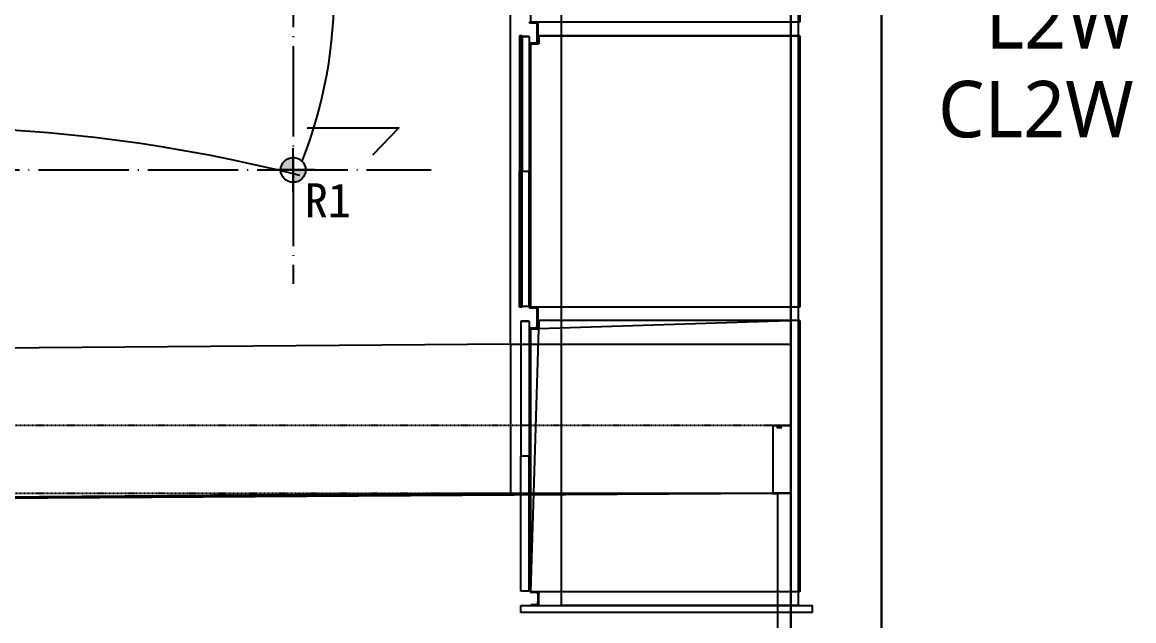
# Model space of a CAD drawing. Extents: x 11992 to 29481, y -6727 to 6811.
# Drawn here: x 20600 to 23058, y -3531 to -2207 of the extents above; entities that cross this region are included whole.
import ezdxf

# ---------------------------------------------------------------- set-up
doc = ezdxf.new("R2010")
doc.units = 0
doc.header["$MEASUREMENT"] = 0
doc.linetypes.add('DASHED', pattern=[19.05, 12.7, -6.35])
doc.linetypes.add('DOTE', pattern=[2.42, 2, -0.2, 0.02, -0.2])
doc.layers.get('0').update_dxf_attribs({"color": 8, "linetype": 'CONTINUOUS'})
for name, color, linetype in [('DQ-BEAM-DASH', 8, 'DASHED'), ('FF-FINISH【完成面】', 8, 'CONTINUOUS'), ('WALL', 8, 'CONTINUOUS'), ('zoylight 2射灯', 1, 'CONTINUOUS'), ('zoylight 3编号', 7, 'CONTINUOUS'), ('zoylight 4标注', 9, 'CONTINUOUS'), ('zoylight 5回路', 4, 'CONTINUOUS')]:
    doc.layers.add(name, color=color, linetype=linetype)
doc.styles.get("Standard").update_dxf_attribs({"font": 'arial.ttf'})
doc.styles.add('TFB MS 3mm at 1 to 25', font='arial.ttf', dxfattribs={"height": 75})

# ---------------------------------------------------------------- blocks, each defined once
blk = doc.blocks.new('MB-B')
at = {"layer": 'DQ-BEAM-DASH', "ltscale": 0.01}
for p, q in [((-7800, 1270), (-11000, 1270)), ((-7800, 1120), (-11000, 1120)), ((-7800, 900), (-7800, -400)), ((-7600, 900), (-7600, -400))]:
    blk.add_line(p, q, dxfattribs=at)
blk = doc.blocks.new('嵌入式射灯55')
at = {"layer": 'zoylight 2射灯'}
h = blk.add_hatch(color=256, dxfattribs=at)
h.dxf.hatch_style = 1
h.paths.add_polyline_path([(0, 0), (0, 27.5, 0.41421356), (-27.5, 0)])
h.paths.add_polyline_path([(0, -27.5, 0.41421356), (27.5, 0), (0, 0)])
for p, q in [((0, -48.125), (0, 48.125)), ((48.125, 0), (-48.125, 0))]:
    blk.add_line(p, q, dxfattribs=at)
blk.add_circle((0, 0), 27.5, dxfattribs=at)

msp = doc.modelspace()

# ---------------------------------------------------------------- linework, layer by layer
for p, q in [((22299.6, -689.4, 559.6), (22299.6, -3099.4, 559.6)), ((22299.6, -689.4, 329.6), (22299.6, -3099.4, 329.6)), ((22299.6, -3099.4, -2440.4), (22299.6, -689.4, -2440.4)), ((22299.6, -3099.4, -2640.4), (22299.6, -689.4, -2640.4)), ((21679.6, -2919.4, -40.4), (21679.6, -969.4, -40.4)), ((21679.6, -2919.4, 329.6), (21679.6, -969.4, 329.6)), ((21791.6, -965.4, -2445.4), (21791.6, -3497.4, -2445.4)), ((21791.6, -965.4, -2385.4), (21791.6, -3497.4, -2385.4)), ((22299.6, -2919.4, -40.4), (22299.6, -969.4, -40.4)), ((22299.6, -4769.4, -2440.4), (22299.6, -969.4, -2440.4)), ((22299.6, -969.4, 559.6), (22299.6, -3099.4, 559.6)), ((22299.6, -3099.4, -2440.4), (22299.6, -969.4, -2440.4)), ((22315.6, -965.4, -2385.4), (22315.6, -3497.4, -2385.4)), ((22315.6, -965.4, -2445.4), (22315.6, -3497.4, -2445.4)), ((22499.6, -5569.4, 559.6), (22499.6, -1169.4, 559.6)), ((22499.6, -1169.4, -2440.4), (22499.6, -5569.4, -2440.4)), ((22499.6, -1169.4, -2440.4), (22499.6, -5569.4, -2440.4)), ((22499.6, -1169.4, -2640.4), (22499.6, -5569.4, -2640.4)), ((22319, -1607.4, -40.5), (22319, -2207.4, -40.5)), ((22319, -1607.4, -2385.4), (22319, -2207.4, -2385.4)), ((21724, -2207.4, -40.5), (21724, -1625.4, -40.5)), ((21724, -2207.4, -2385.4), (21724, -1625.4, -2385.4)), ((21739.6, -2207.4, -40.5), (21721.6, -2207.4, -1462.9)), ((21739.6, -2207.4, -40.5), (21721.6, -2207.4, -40.5)), ((21721.6, -2207.4, -40.5), (21721.6, -2207.4, -1462.9)), ((21739.6, -2207.4, -2385.4), (21721.6, -2207.4, -2385.4)), ((21721.6, -2207.4, -2385.4), (21721.9, -2208.6, -2385.4)), ((21721.6, -2207.4, -1462.9), (21739.6, -2207.4, -2385.4)), ((21721.6, -2207.4, -1462.9), (21721.6, -2207.4, -2385.4)), ((21721.6, -2207.4, -40.5), (21721.6, -2207.9, -40.5)), ((21721.6, -2207.4, -1462.9), (21721.6, -2207.9, -1462.9)), ((21721.6, -2207.9, -2385.4), (21721.6, -2207.4, -2385.4)), ((21721.6, -2207.4, -40.5), (21722.6, -2208.9, -40.5)), ((21721.6, -2207.4, -40.5), (21721.9, -2208.6, -40.5)), ((21721.6, -2207.4, -40.5), (21722.2, -2208.8, -40.5)), ((21722.6, -2208.9, -2385.4), (21721.6, -2207.4, -2385.4)), ((21722.2, -2208.8, -2385.4), (21721.6, -2207.4, -2385.4)), ((21721.6, -2207.9, -2385.4), (21721.6, -2207.9, -1462.9)), ((21721.6, -2207.9, -40.5), (21721.7, -2208.3, -40.5)), ((21721.6, -2207.9, -1462.9), (21721.6, -2207.9, -40.5)), ((21721.6, -2207.9, -1462.9), (21721.7, -2208.3, -40.5)), ((21721.6, -2207.9, -2385.4), (21721.7, -2208.3, -2385.4)), ((21721.6, -2207.9, -1462.9), (21721.7, -2208.3, -2385.4)), ((21721.9, -2208.6, -40.5), (21721.6, -2207.9, -40.5)), ((21721.6, -2207.9, -2385.4), (21721.9, -2208.6, -2385.4)), ((21721.7, -2208.3, -2385.4), (21721.9, -2208.6, -2385.4)), ((21721.7, -2208.3, -40.5), (21721.7, -2208.3, -2385.4)), ((21721.9, -2208.6, -40.5), (21721.7, -2208.3, -40.5)), ((21721.9, -2208.6, -40.5), (21722.2, -2208.8, -40.5)), ((21721.9, -2208.6, -40.5), (21721.9, -2208.6, -2385.4)), ((21722.2, -2208.8, -2385.4), (21721.9, -2208.6, -2385.4)), ((21722.2, -2208.8, -40.5), (21722.6, -2208.9, -1462.9)), ((21722.2, -2208.8, -2385.4), (21722.6, -2208.9, -1462.9)), ((21722.2, -2208.8, -40.5), (21722.2, -2208.8, -2385.4)), ((21722.2, -2208.8, -40.5), (21722.6, -2208.9, -40.5)), ((21722.2, -2208.8, -2385.4), (21722.6, -2208.9, -2385.4)), ((21739.6, -2207.4, -40.5), (21722.6, -2208.9, -40.5)), ((21722.6, -2208.9, -2385.4), (21739.6, -2207.4, -2385.4)), ((21734.6, -2208.9, -40.5), (21722.6, -2208.9, -40.5)), ((21722.6, -2208.9, -1462.9), (21722.6, -2208.9, -40.5)), ((21722.6, -2208.9, -1462.9), (21722.6, -2208.9, -2385.4)), ((21722.6, -2208.9, -1462.9), (21734.6, -2208.9, -1462.9)), ((21734.6, -2208.9, -2385.4), (21722.6, -2208.9, -2385.4)), ((22319, -2207.4, -40.5), (21724, -2207.4, -40.5)), ((21724, -2207.4, -2385.4), (21724, -2207.4, -40.5)), ((22319, -2207.4, -2385.4), (21724, -2207.4, -2385.4)), ((21739.6, -2207.4, -40.5), (21734.6, -2208.9, -40.5)), ((21734.6, -2208.9, -2385.4), (21739.6, -2207.4, -2385.4)), ((21734.6, -2208.9, -2385.4), (21735.7, -2209.1, -2385.4)), ((21734.6, -2208.9, -40.5), (21735.7, -2209.1, -40.5)), ((21734.6, -2208.9, -1462.9), (21735.7, -2209.1, -40.5)), ((21734.6, -2208.9, -1462.9), (21734.6, -2208.9, -40.5)), ((21734.6, -2208.9, -2385.4), (21734.6, -2208.9, -1462.9)), ((21735.7, -2209.1, -2385.4), (21734.6, -2208.9, -1462.9)), ((21739.6, -2207.4, -40.5), (21735.7, -2209.1, -40.5)), ((21735.7, -2209.1, -2385.4), (21739.6, -2207.4, -2385.4)), ((21735.7, -2209.1, -2385.4), (21736.7, -2209.8, -2385.4)), ((21735.7, -2209.1, -40.5), (21736.7, -2209.8, -40.5)), ((21735.7, -2209.1, -2385.4), (21735.7, -2209.1, -40.5)), ((21739.6, -2207.4, -40.5), (21736.7, -2209.8, -40.5)), ((21736.7, -2209.8, -2385.4), (21739.6, -2207.4, -2385.4)), ((21736.7, -2209.8, -2385.4), (21736.7, -2209.8, -40.5)), ((21736.7, -2209.8, -2385.4), (21737.4, -2210.8, -2385.4)), ((21737.4, -2210.8, -40.5), (21736.7, -2209.8, -40.5)), ((21739.6, -2207.4, -2385.4), (21737.4, -2210.8, -2385.4)), ((21737.4, -2210.8, -40.5), (21739.6, -2207.4, -40.5)), ((21737.4, -2210.8, -2385.4), (21737.6, -2211.9, -2385.4)), ((21737.4, -2210.8, -40.5), (21737.4, -2210.8, -2385.4)), ((21737.4, -2210.8, -40.5), (21737.6, -2211.9, -40.5)), ((21739.6, -2207.4, -2385.4), (21737.6, -2211.9, -2385.4)), ((21739.6, -2207.4, -40.5), (21737.6, -2211.9, -40.5)), ((21737.6, -2211.9, -40.5), (21737.6, -2211.9, -2385.4)), ((21737.6, -2211.9, -40.5), (21737.6, -2250.9, -40.5)), ((21737.6, -2211.9, -2385.4), (21737.6, -2250.9, -2385.4)), ((21739.6, -2207.4, -40.5), (21739.6, -2255.4, -40.5)), ((21739.6, -2207.4, -40.5), (21739.6, -2207.4, -2385.4)), ((21739.6, -2255.4, -2385.4), (21739.6, -2207.4, -2385.4)), ((22319, -2207.4, -2385.4), (22319, -2207.4, -40.5)), ((21699.4, -2237.4, -987.4), (21699.4, -2237.4, -1284.9)), ((21699.4, -2237.4, -1582.4), (21699.4, -2237.4, -1284.9)), ((21699.4, -2237.4, -987.4), (21699.4, -2537.4, -987.4)), ((21699.4, -2237.4, -1582.4), (21699.4, -2537.4, -1582.4)), ((21705.1, -2237.4, -1582.4), (21699.4, -2237.4, -1582.4)), ((21699.4, -2237.4, -1284.9), (21705.1, -2237.4, -1284.9)), ((21699.4, -2237.4, -987.4), (21705.1, -2237.4, -987.4)), ((21702, -2238.9, -1588.4), (21702, -2238.9, -1986.9)), ((21702, -2238.9, -2385.4), (21702, -2238.9, -1986.9)), ((21702, -2238.9, -1588.4), (21702, -2537.4, -1588.4)), ((21702, -2238.9, -2385.4), (21702, -2537.4, -2385.4)), ((21721, -2238.9, -2385.4), (21702, -2238.9, -2385.4)), ((21702, -2238.9, -1986.9), (21721, -2238.9, -1986.9)), ((21702, -2238.9, -1588.4), (21721, -2238.9, -1588.4)), ((21702, -2238.9, -46.4), (21702, -2238.9, -625.4)), ((21702, -2238.9, -984.4), (21702, -2238.9, -625.4)), ((21702, -2238.9, -46.4), (21702, -2537.4, -46.4)), ((21702, -2238.9, -984.4), (21702, -2537.4, -984.4)), ((21721, -2238.9, -984.4), (21702, -2238.9, -984.4)), ((21702, -2238.9, -625.4), (21721, -2238.9, -625.4)), ((21702, -2238.9, -46.4), (21721, -2238.9, -46.4)), ((21705.1, -2237.4, -987.4), (21705.1, -2537.4, -987.4)), ((21705.1, -2237.4, -1582.4), (21705.1, -2237.4, -1284.9)), ((21705.1, -2237.4, -1582.4), (21705.1, -2537.4, -1582.4)), ((21705.1, -2237.4, -1284.9), (21705.1, -2237.4, -987.4)), ((21721, -2238.9, -1588.4), (21721, -2537.4, -1588.4)), ((21721, -2238.9, -2385.4), (21721, -2238.9, -1986.9)), ((21721, -2238.9, -2385.4), (21721, -2537.4, -2385.4)), ((21721, -2238.9, -1986.9), (21721, -2238.9, -1588.4)), ((21721, -2238.9, -46.4), (21721, -2537.4, -46.4)), ((21721, -2238.9, -984.4), (21721, -2238.9, -625.4)), ((21721, -2238.9, -984.4), (21721, -2537.4, -984.4)), ((21721, -2238.9, -625.4), (21721, -2238.9, -46.4)), ((21721.6, -2255.4, -40.5), (21722.6, -2253.9, -40.5)), ((21734.6, -2253.9, -40.5), (21721.6, -2255.4, -40.5)), ((21722.6, -2253.9, -2385.4), (21721.6, -2255.4, -2385.4)), ((21734.6, -2253.9, -2385.4), (21721.6, -2255.4, -2385.4)), ((21722.2, -2254, -40.5), (21721.6, -2255.4, -40.5)), ((21722.2, -2254, -2385.4), (21721.6, -2255.4, -2385.4)), ((21721.9, -2254.2, -40.5), (21721.6, -2254.9, -40.5)), ((21721.9, -2254.2, -40.5), (21721.6, -2255.4, -40.5)), ((21721.9, -2254.2, -2385.4), (21721.6, -2254.9, -2385.4)), ((21721.9, -2254.2, -2385.4), (21721.6, -2255.4, -2385.4)), ((21721.7, -2254.5, -2385.4), (21721.6, -2254.9, -2385.4)), ((21721.6, -2254.9, -1462.9), (21721.7, -2254.5, -40.5)), ((21721.6, -2254.9, -40.5), (21721.7, -2254.5, -40.5)), ((21721.7, -2254.5, -2385.4), (21721.6, -2254.9, -1462.9)), ((21721.6, -2254.9, -40.5), (21721.6, -2254.9, -1462.9)), ((21721.6, -2254.9, -40.5), (21721.6, -2255.4, -40.5)), ((21721.6, -2254.9, -2385.4), (21721.6, -2254.9, -1462.9)), ((21721.6, -2254.9, -1462.9), (21721.6, -2255.4, -1462.9)), ((21721.6, -2254.9, -2385.4), (21721.6, -2255.4, -2385.4)), ((21739.6, -2255.4, -2385.4), (21721.6, -2255.4, -1462.9)), ((21721.6, -2255.4, -40.5), (21721.6, -2255.4, -1462.9)), ((21721.6, -2255.4, -1462.9), (21721.6, -2255.4, -2385.4)), ((21721.6, -2255.4, -40.5), (21739.6, -2255.4, -40.5)), ((21721.6, -2255.4, -1462.9), (21739.6, -2255.4, -40.5)), ((21739.6, -2255.4, -2385.4), (21721.6, -2255.4, -2385.4)), ((21721.9, -2254.2, -2385.4), (21721.7, -2254.5, -2385.4)), ((21721.9, -2254.2, -40.5), (21721.7, -2254.5, -40.5)), ((21721.7, -2254.5, -2385.4), (21721.7, -2254.5, -40.5)), ((21722.2, -2254, -40.5), (21721.9, -2254.2, -40.5)), ((21722.2, -2254, -2385.4), (21721.9, -2254.2, -2385.4)), ((21721.9, -2254.2, -40.5), (21721.9, -2254.2, -2385.4)), ((21722.6, -2253.9, -1462.9), (21722.2, -2254, -40.5)), ((21722.2, -2254, -40.5), (21722.6, -2253.9, -40.5)), ((21722.6, -2253.9, -2385.4), (21722.2, -2254, -2385.4)), ((21722.6, -2253.9, -1462.9), (21722.2, -2254, -2385.4)), ((21722.2, -2254, -40.5), (21722.2, -2254, -2385.4)), ((21734.6, -2253.9, -1462.9), (21722.6, -2253.9, -1462.9)), ((21722.6, -2253.9, -2385.4), (21722.6, -2253.9, -1462.9)), ((21734.6, -2253.9, -40.5), (21722.6, -2253.9, -40.5)), ((21722.6, -2253.9, -1462.9), (21722.6, -2253.9, -40.5)), ((21734.6, -2253.9, -2385.4), (21722.6, -2253.9, -2385.4)), ((21724, -2255.4, -2385.4), (21724, -2255.4, -962.9)), ((21724, -2255.4, -962.9), (21724, -2255.4, -40.5)), ((21724, -2255.4, -2385.4), (21724, -2255.4, -40.5)), ((21742, -2255.4, -2385.4), (21724, -2255.4, -2385.4)), ((21724, -2837.4, -2385.4), (21724, -2255.4, -2385.4)), ((21724, -2837.4, -40.5), (21724, -2255.4, -40.5)), ((21742, -2255.4, -40.5), (21724, -2255.4, -40.5)), ((21742, -2255.4, -962.9), (21724, -2255.4, -962.9)), ((21735.7, -2253.7, -40.5), (21734.6, -2253.9, -40.5)), ((21735.7, -2253.7, -2385.4), (21734.6, -2253.9, -2385.4)), ((21735.7, -2253.7, -40.5), (21734.6, -2253.9, -1462.9)), ((21735.7, -2253.7, -2385.4), (21734.6, -2253.9, -1462.9)), ((21734.6, -2253.9, -40.5), (21734.6, -2253.9, -1462.9)), ((21734.6, -2253.9, -2385.4), (21734.6, -2253.9, -1462.9)), ((21734.6, -2253.9, -40.5), (21739.6, -2255.4, -40.5)), ((21734.6, -2253.9, -2385.4), (21739.6, -2255.4, -2385.4)), ((21736.7, -2253, -2385.4), (21735.7, -2253.7, -2385.4)), ((21735.7, -2253.7, -40.5), (21736.7, -2253, -40.5)), ((21735.7, -2253.7, -40.5), (21735.7, -2253.7, -2385.4)), ((21735.7, -2253.7, -40.5), (21739.6, -2255.4, -40.5)), ((21735.7, -2253.7, -2385.4), (21739.6, -2255.4, -2385.4)), ((21737.4, -2252, -2385.4), (21736.7, -2253, -2385.4)), ((21737.4, -2252, -40.5), (21736.7, -2253, -40.5)), ((21739.6, -2255.4, -40.5), (21736.7, -2253, -40.5)), ((21736.7, -2253, -2385.4), (21736.7, -2253, -40.5)), ((21736.7, -2253, -2385.4), (21739.6, -2255.4, -2385.4)), ((21737.6, -2250.9, -40.5), (21737.4, -2252, -40.5)), ((21737.4, -2252, -2385.4), (21737.6, -2250.9, -2385.4)), ((21739.6, -2255.4, -40.5), (21737.4, -2252, -40.5)), ((21737.4, -2252, -2385.4), (21737.4, -2252, -40.5)), ((21737.4, -2252, -2385.4), (21739.6, -2255.4, -2385.4)), ((21739.6, -2255.4, -40.5), (21737.6, -2250.9, -40.5)), ((21737.6, -2250.9, -40.5), (21737.6, -2250.9, -2385.4)), ((21739.6, -2255.4, -2385.4), (21737.6, -2250.9, -2385.4)), ((21739.6, -2255.4, -2385.4), (21739.6, -2255.4, -40.5)), ((21742, -2237.4, -962.9), (21742, -2255.4, -962.9)), ((21742, -2237.4, -962.9), (21742, -2237.4, -2385.4)), ((21742, -2237.4, -2385.4), (21742, -2255.4, -2385.4)), ((21742, -2237.4, -40.5), (21742, -2237.4, -2385.4)), ((22319, -2237.4, -2385.4), (21742, -2237.4, -2385.4)), ((21742, -2237.4, -40.5), (22319, -2237.4, -40.5)), ((21742, -2237.4, -40.5), (21742, -2255.4, -40.5)), ((21742, -2237.4, -40.5), (21742, -2237.4, -962.9)), ((21742, -2255.4, -2385.4), (21742, -2255.4, -962.9)), ((21742, -2255.4, -40.5), (21742, -2255.4, -962.9)), ((22319, -2237.4, -2385.4), (22319, -2237.4, -40.5)), ((22319, -2837.4, -40.5), (22319, -2237.4, -40.5)), ((22319, -2237.4, -2385.4), (22319, -2837.4, -2385.4)), ((21705.1, -2537.4, -1582.4), (21699.4, -2537.4, -1582.4)), ((21699.4, -2837.4, -1582.4), (21699.4, -2537.4, -1582.4)), ((21705.1, -2537.4, -987.4), (21699.4, -2537.4, -987.4)), ((21699.4, -2837.4, -987.4), (21699.4, -2537.4, -987.4)), ((21721, -2537.4, -2385.4), (21702, -2537.4, -2385.4)), ((21702, -2835.9, -2385.4), (21702, -2537.4, -2385.4)), ((21721, -2537.4, -1588.4), (21702, -2537.4, -1588.4)), ((21702, -2835.9, -1588.4), (21702, -2537.4, -1588.4)), ((21721, -2537.4, -984.4), (21702, -2537.4, -984.4)), ((21702, -2835.9, -984.4), (21702, -2537.4, -984.4)), ((21721, -2537.4, -46.4), (21702, -2537.4, -46.4)), ((21702, -2835.9, -46.4), (21702, -2537.4, -46.4)), ((21705.1, -2837.4, -987.4), (21705.1, -2537.4, -987.4)), ((21705.1, -2837.4, -1582.4), (21705.1, -2537.4, -1582.4)), ((21721, -2835.9, -1588.4), (21721, -2537.4, -1588.4)), ((21721, -2835.9, -2385.4), (21721, -2537.4, -2385.4)), ((21721, -2835.9, -46.4), (21721, -2537.4, -46.4)), ((21721, -2835.9, -984.4), (21721, -2537.4, -984.4)), ((21705.1, -2837.4, -1284.9), (21699.4, -2837.4, -1284.9)), ((21699.4, -2837.4, -987.4), (21699.4, -2837.4, -1284.9)), ((21705.1, -2837.4, -1582.4), (21699.4, -2837.4, -1582.4)), ((21699.4, -2837.4, -1284.9), (21699.4, -2837.4, -1582.4)), ((21705.1, -2837.4, -987.4), (21699.4, -2837.4, -987.4)), ((21721, -2835.9, -1986.9), (21702, -2835.9, -1986.9)), ((21702, -2835.9, -1588.4), (21702, -2835.9, -1986.9)), ((21721, -2835.9, -2385.4), (21702, -2835.9, -2385.4)), ((21702, -2835.9, -1986.9), (21702, -2835.9, -2385.4)), ((21721, -2835.9, -1588.4), (21702, -2835.9, -1588.4)), ((21721, -2835.9, -625.4), (21702, -2835.9, -625.4)), ((21702, -2835.9, -46.4), (21702, -2835.9, -625.4)), ((21721, -2835.9, -984.4), (21702, -2835.9, -984.4)), ((21702, -2835.9, -625.4), (21702, -2835.9, -984.4)), ((21721, -2835.9, -46.4), (21702, -2835.9, -46.4)), ((21705.1, -2837.4, -1582.4), (21705.1, -2837.4, -1284.9)), ((21705.1, -2837.4, -987.4), (21705.1, -2837.4, -1284.9)), ((21721, -2835.9, -2385.4), (21721, -2835.9, -1986.9)), ((21721, -2835.9, -1588.4), (21721, -2835.9, -1986.9)), ((21721, -2835.9, -984.4), (21721, -2835.9, -625.4)), ((21721, -2835.9, -46.4), (21721, -2835.9, -625.4)), ((21739.6, -2837.4, -40.5), (21721.6, -2837.4, -1462.9)), ((21739.6, -2837.4, -40.5), (21721.6, -2837.4, -40.5)), ((21721.6, -2837.4, -40.5), (21721.6, -2837.4, -1462.9)), ((21739.6, -2837.4, -2385.4), (21721.6, -2837.4, -2385.4)), ((21721.6, -2837.4, -2385.4), (21721.9, -2838.6, -2385.4)), ((21721.6, -2837.4, -1462.9), (21739.6, -2837.4, -2385.4)), ((21721.6, -2837.4, -1462.9), (21721.6, -2837.4, -2385.4)), ((21721.6, -2837.4, -40.5), (21721.6, -2837.9, -40.5)), ((21721.6, -2837.4, -1462.9), (21721.6, -2837.9, -1462.9)), ((21721.6, -2837.9, -2385.4), (21721.6, -2837.4, -2385.4)), ((21721.6, -2837.4, -40.5), (21722.6, -2838.9, -40.5)), ((21721.6, -2837.4, -40.5), (21721.9, -2838.6, -40.5)), ((21721.6, -2837.4, -40.5), (21722.2, -2838.8, -40.5)), ((21722.6, -2838.9, -2385.4), (21721.6, -2837.4, -2385.4)), ((21722.2, -2838.8, -2385.4), (21721.6, -2837.4, -2385.4)), ((21721.6, -2837.9, -2385.4), (21721.6, -2837.9, -1462.9)), ((21721.6, -2837.9, -40.5), (21721.7, -2838.3, -40.5)), ((21721.6, -2837.9, -1462.9), (21721.6, -2837.9, -40.5)), ((21721.6, -2837.9, -1462.9), (21721.7, -2838.3, -40.5)), ((21721.6, -2837.9, -2385.4), (21721.7, -2838.3, -2385.4)), ((21721.6, -2837.9, -1462.9), (21721.7, -2838.3, -2385.4)), ((21721.9, -2838.6, -40.5), (21721.6, -2837.9, -40.5)), ((21721.6, -2837.9, -2385.4), (21721.9, -2838.6, -2385.4)), ((21721.7, -2838.3, -2385.4), (21721.9, -2838.6, -2385.4)), ((21721.7, -2838.3, -40.5), (21721.7, -2838.3, -2385.4)), ((21721.9, -2838.6, -40.5), (21721.7, -2838.3, -40.5)), ((21721.9, -2838.6, -40.5), (21722.2, -2838.8, -40.5)), ((21721.9, -2838.6, -40.5), (21721.9, -2838.6, -2385.4)), ((21722.2, -2838.8, -2385.4), (21721.9, -2838.6, -2385.4)), ((21722.2, -2838.8, -40.5), (21722.6, -2838.9, -1462.9)), ((21722.2, -2838.8, -2385.4), (21722.6, -2838.9, -1462.9)), ((21722.2, -2838.8, -40.5), (21722.2, -2838.8, -2385.4)), ((21722.2, -2838.8, -40.5), (21722.6, -2838.9, -40.5)), ((21722.2, -2838.8, -2385.4), (21722.6, -2838.9, -2385.4)), ((21739.6, -2837.4, -40.5), (21722.6, -2838.9, -40.5)), ((21722.6, -2838.9, -2385.4), (21739.6, -2837.4, -2385.4)), ((21734.6, -2838.9, -40.5), (21722.6, -2838.9, -40.5)), ((21722.6, -2838.9, -1462.9), (21722.6, -2838.9, -40.5)), ((21722.6, -2838.9, -1462.9), (21722.6, -2838.9, -2385.4)), ((21722.6, -2838.9, -1462.9), (21734.6, -2838.9, -1462.9)), ((21734.6, -2838.9, -2385.4), (21722.6, -2838.9, -2385.4)), ((22319, -2837.4, -2385.4), (21724, -2837.4, -2385.4)), ((22319, -2837.4, -40.5), (21724, -2837.4, -40.5)), ((21724, -2837.4, -2385.4), (21724, -2837.4, -40.5)), ((21739.6, -2837.4, -40.5), (21734.6, -2838.9, -40.5)), ((21734.6, -2838.9, -2385.4), (21739.6, -2837.4, -2385.4)), ((21734.6, -2838.9, -2385.4), (21735.7, -2839.1, -2385.4)), ((21734.6, -2838.9, -40.5), (21735.7, -2839.1, -40.5)), ((21734.6, -2838.9, -1462.9), (21735.7, -2839.1, -40.5)), ((21734.6, -2838.9, -1462.9), (21734.6, -2838.9, -40.5)), ((21734.6, -2838.9, -2385.4), (21734.6, -2838.9, -1462.9)), ((21735.7, -2839.1, -2385.4), (21734.6, -2838.9, -1462.9)), ((21739.6, -2837.4, -40.5), (21735.7, -2839.1, -40.5)), ((21735.7, -2839.1, -2385.4), (21739.6, -2837.4, -2385.4)), ((21735.7, -2839.1, -2385.4), (21736.7, -2839.8, -2385.4)), ((21735.7, -2839.1, -40.5), (21736.7, -2839.8, -40.5)), ((21735.7, -2839.1, -2385.4), (21735.7, -2839.1, -40.5)), ((21739.6, -2837.4, -40.5), (21736.7, -2839.8, -40.5)), ((21736.7, -2839.8, -2385.4), (21739.6, -2837.4, -2385.4)), ((21736.7, -2839.8, -2385.4), (21736.7, -2839.8, -40.5)), ((21736.7, -2839.8, -2385.4), (21737.4, -2840.8, -2385.4)), ((21737.4, -2840.8, -40.5), (21736.7, -2839.8, -40.5)), ((21739.6, -2837.4, -2385.4), (21737.4, -2840.8, -2385.4)), ((21737.4, -2840.8, -40.5), (21739.6, -2837.4, -40.5)), ((21737.4, -2840.8, -2385.4), (21737.6, -2841.9, -2385.4)), ((21737.4, -2840.8, -40.5), (21737.4, -2840.8, -2385.4)), ((21737.4, -2840.8, -40.5), (21737.6, -2841.9, -40.5)), ((21739.6, -2837.4, -2385.4), (21737.6, -2841.9, -2385.4)), ((21739.6, -2837.4, -40.5), (21737.6, -2841.9, -40.5)), ((21737.6, -2841.9, -40.5), (21737.6, -2841.9, -2385.4)), ((21737.6, -2841.9, -40.5), (21737.6, -2880.9, -40.5)), ((21737.6, -2841.9, -2385.4), (21737.6, -2880.9, -2385.4)), ((21739.6, -2837.4, -40.5), (21739.6, -2885.4, -40.5)), ((21739.6, -2837.4, -40.5), (21739.6, -2837.4, -2385.4)), ((21739.6, -2885.4, -2385.4), (21739.6, -2837.4, -2385.4)), ((22319, -2837.4, -40.5), (22319, -2837.4, -2385.4)), ((21702, -2868.9, -46.4), (21702, -2868.9, -1325.9)), ((21702, -2868.9, -2385.4), (21702, -2868.9, -1325.9)), ((21702, -2868.9, -46.4), (21702, -3167.4, -46.4)), ((21702, -2868.9, -2385.4), (21702, -3167.4, -2385.4)), ((21721, -2868.9, -2385.4), (21702, -2868.9, -2385.4)), ((21702, -2868.9, -1325.9), (21721, -2868.9, -1325.9)), ((21702, -2868.9, -46.4), (21721, -2868.9, -46.4)), ((21721, -2868.9, -46.4), (21721, -3167.4, -46.4)), ((21721, -2868.9, -2385.4), (21721, -2868.9, -1325.9)), ((21721, -2868.9, -2385.4), (21721, -3167.4, -2385.4)), ((21721, -2868.9, -1325.9), (21721, -2868.9, -46.4)), ((21742, -2867.4, -962.9), (21742, -2885.4, -962.9)), ((21742, -2867.4, -962.9), (21742, -2867.4, -2385.4)), ((21742, -2867.4, -2385.4), (21742, -2885.4, -2385.4)), ((21742, -2867.4, -40.5), (21742, -2885.4, -40.5)), ((21742, -2867.4, -40.5), (21742, -2867.4, -962.9)), ((21742, -2867.4, -40.5), (21742, -2867.4, -2385.4)), ((22319, -2867.4, -40.5), (21742, -2867.4, -40.5)), ((22319, -2867.4, -2385.4), (21742, -2867.4, -2385.4)), ((22319, -2867.4, -40.5), (21742, -2885.4, -40.5)), ((22319, -2867.4, -2385.4), (22319, -3467.4, -2385.4)), ((22319, -2867.4, -2385.4), (22319, -2867.4, -40.5)), ((22319, -3467.4, -40.5), (22319, -2867.4, -40.5)), ((21721.6, -2885.4, -40.5), (21722.6, -2883.9, -40.5)), ((21734.6, -2883.9, -40.5), (21721.6, -2885.4, -40.5)), ((21722.6, -2883.9, -2385.4), (21721.6, -2885.4, -2385.4)), ((21734.6, -2883.9, -2385.4), (21721.6, -2885.4, -2385.4)), ((21722.2, -2884, -40.5), (21721.6, -2885.4, -40.5)), ((21722.2, -2884, -2385.4), (21721.6, -2885.4, -2385.4)), ((21721.9, -2884.2, -40.5), (21721.6, -2884.9, -40.5)), ((21721.9, -2884.2, -40.5), (21721.6, -2885.4, -40.5)), ((21721.9, -2884.2, -2385.4), (21721.6, -2884.9, -2385.4)), ((21721.9, -2884.2, -2385.4), (21721.6, -2885.4, -2385.4)), ((21721.7, -2884.5, -2385.4), (21721.6, -2884.9, -2385.4)), ((21721.6, -2884.9, -1462.9), (21721.7, -2884.5, -40.5)), ((21721.6, -2884.9, -40.5), (21721.7, -2884.5, -40.5)), ((21721.7, -2884.5, -2385.4), (21721.6, -2884.9, -1462.9)), ((21721.6, -2884.9, -40.5), (21721.6, -2884.9, -1462.9)), ((21721.6, -2884.9, -40.5), (21721.6, -2885.4, -40.5)), ((21721.6, -2884.9, -2385.4), (21721.6, -2884.9, -1462.9)), ((21721.6, -2884.9, -1462.9), (21721.6, -2885.4, -1462.9)), ((21721.6, -2884.9, -2385.4), (21721.6, -2885.4, -2385.4)), ((21739.6, -2885.4, -2385.4), (21721.6, -2885.4, -1462.9)), ((21721.6, -2885.4, -40.5), (21721.6, -2885.4, -1462.9)), ((21721.6, -2885.4, -1462.9), (21721.6, -2885.4, -2385.4)), ((21721.6, -2885.4, -40.5), (21739.6, -2885.4, -40.5)), ((21721.6, -2885.4, -1462.9), (21739.6, -2885.4, -40.5)), ((21739.6, -2885.4, -2385.4), (21721.6, -2885.4, -2385.4)), ((21721.9, -2884.2, -2385.4), (21721.7, -2884.5, -2385.4)), ((21721.9, -2884.2, -40.5), (21721.7, -2884.5, -40.5)), ((21721.7, -2884.5, -2385.4), (21721.7, -2884.5, -40.5)), ((21722.2, -2884, -40.5), (21721.9, -2884.2, -40.5)), ((21722.2, -2884, -2385.4), (21721.9, -2884.2, -2385.4)), ((21721.9, -2884.2, -40.5), (21721.9, -2884.2, -2385.4)), ((21722.6, -2883.9, -1462.9), (21722.2, -2884, -40.5)), ((21722.2, -2884, -40.5), (21722.6, -2883.9, -40.5)), ((21722.6, -2883.9, -2385.4), (21722.2, -2884, -2385.4)), ((21722.6, -2883.9, -1462.9), (21722.2, -2884, -2385.4)), ((21722.2, -2884, -40.5), (21722.2, -2884, -2385.4)), ((21734.6, -2883.9, -1462.9), (21722.6, -2883.9, -1462.9)), ((21722.6, -2883.9, -2385.4), (21722.6, -2883.9, -1462.9)), ((21734.6, -2883.9, -40.5), (21722.6, -2883.9, -40.5)), ((21722.6, -2883.9, -1462.9), (21722.6, -2883.9, -40.5)), ((21734.6, -2883.9, -2385.4), (21722.6, -2883.9, -2385.4)), ((21724, -2885.4, -2385.4), (21724, -2885.4, -962.9)), ((21724, -2885.4, -962.9), (21724, -2885.4, -40.5)), ((21724, -3467.4, -40.5), (21724, -2885.4, -40.5)), ((21724, -2885.4, -2385.4), (21724, -2885.4, -40.5)), ((21742, -2885.4, -2385.4), (21724, -2885.4, -2385.4)), ((21724, -3467.4, -2385.4), (21724, -2885.4, -2385.4)), ((21742, -2885.4, -962.9), (21724, -2885.4, -962.9)), ((21742, -2885.4, -40.5), (21724, -2885.4, -40.5)), ((21724, -3467.4, -40.5), (21742, -2885.4, -40.5)), ((21735.7, -2883.7, -40.5), (21734.6, -2883.9, -40.5)), ((21735.7, -2883.7, -2385.4), (21734.6, -2883.9, -2385.4)), ((21735.7, -2883.7, -40.5), (21734.6, -2883.9, -1462.9)), ((21735.7, -2883.7, -2385.4), (21734.6, -2883.9, -1462.9)), ((21734.6, -2883.9, -40.5), (21734.6, -2883.9, -1462.9)), ((21734.6, -2883.9, -2385.4), (21734.6, -2883.9, -1462.9)), ((21734.6, -2883.9, -40.5), (21739.6, -2885.4, -40.5)), ((21734.6, -2883.9, -2385.4), (21739.6, -2885.4, -2385.4)), ((21736.7, -2883, -2385.4), (21735.7, -2883.7, -2385.4)), ((21735.7, -2883.7, -40.5), (21736.7, -2883, -40.5)), ((21735.7, -2883.7, -40.5), (21735.7, -2883.7, -2385.4)), ((21735.7, -2883.7, -40.5), (21739.6, -2885.4, -40.5)), ((21735.7, -2883.7, -2385.4), (21739.6, -2885.4, -2385.4)), ((21737.4, -2882, -2385.4), (21736.7, -2883, -2385.4)), ((21737.4, -2882, -40.5), (21736.7, -2883, -40.5)), ((21739.6, -2885.4, -40.5), (21736.7, -2883, -40.5)), ((21736.7, -2883, -2385.4), (21736.7, -2883, -40.5)), ((21736.7, -2883, -2385.4), (21739.6, -2885.4, -2385.4)), ((21737.6, -2880.9, -40.5), (21737.4, -2882, -40.5)), ((21737.4, -2882, -2385.4), (21737.6, -2880.9, -2385.4)), ((21739.6, -2885.4, -40.5), (21737.4, -2882, -40.5)), ((21737.4, -2882, -2385.4), (21737.4, -2882, -40.5)), ((21737.4, -2882, -2385.4), (21739.6, -2885.4, -2385.4)), ((21739.6, -2885.4, -40.5), (21737.6, -2880.9, -40.5)), ((21737.6, -2880.9, -40.5), (21737.6, -2880.9, -2385.4)), ((21739.6, -2885.4, -2385.4), (21737.6, -2880.9, -2385.4)), ((21739.6, -2885.4, -2385.4), (21739.6, -2885.4, -40.5)), ((21742, -2885.4, -2385.4), (21742, -2885.4, -962.9)), ((21742, -2885.4, -40.5), (21742, -2885.4, -962.9)), ((21679.6, -2919.4, 329.6), (19099.6, -2939.4, 329.6)), ((21679.6, -2919.4, -40.4), (19099.6, -2939.4, -40.4)), ((21679.6, -2919.4, 329.6), (21679.6, -2919.4, -40.4)), ((21679.6, -2919.4, -40.4), (21679.6, -3249.4, -40.4)), ((21679.6, -2919.4, -40.4), (22299.6, -2919.4, -40.4)), ((21679.6, -2919.4, -40.4), (21679.6, -2919.4, 329.6)), ((22299.6, -2919.4, -40.4), (22299.6, -3249.4, -40.4)), ((22299.6, -3099.4, 559.6), (22259.6, -3099.4, 559.6)), ((22259.6, -3099.4, 559.6), (22259.6, -3249.4, 559.6)), ((22299.6, -3099.4, 329.6), (22259.6, -3099.4, 329.6)), ((22259.6, -3099.4, 329.6), (22259.6, -3249.4, 329.6)), ((22259.6, -3099.4, 559.6), (22259.6, -3099.4, 329.6)), ((22259.6, -3099.4, 559.6), (22299.6, -3099.4, 559.6)), ((22259.6, -3099.4, 559.6), (22259.6, -3249.4, 559.6)), ((22299.6, -3099.4, -2440.4), (22259.6, -3099.4, -2440.4)), ((22259.6, -3099.4, -2440.4), (22259.6, -3249.4, -2440.4)), ((22259.6, -3099.4, 559.6), (22259.6, -3099.4, -2440.4)), ((22299.6, -3099.4, -2440.4), (22259.6, -3099.4, -2440.4)), ((22259.6, -3099.4, -2440.4), (22259.6, -3249.4, -2440.4)), ((22299.6, -3099.4, -2640.4), (22259.6, -3099.4, -2640.4)), ((22259.6, -3099.4, -2640.4), (22259.6, -3249.4, -2640.4)), ((22259.6, -3099.4, -2440.4), (22259.6, -3099.4, -2640.4)), ((22299.6, -3099.4, 559.6), (22299.6, -3099.4, 329.6)), ((22299.6, -3099.4, 559.6), (22299.6, -3099.4, -2440.4)), ((22299.6, -3099.4, -2440.4), (22299.6, -3099.4, -2640.4)), ((21721, -3167.4, -2385.4), (21702, -3167.4, -2385.4)), ((21702, -3465.9, -2385.4), (21702, -3167.4, -2385.4)), ((21721, -3167.4, -46.4), (21702, -3167.4, -46.4)), ((21702, -3465.9, -46.4), (21702, -3167.4, -46.4)), ((21721, -3465.9, -46.4), (21721, -3167.4, -46.4)), ((21721, -3465.9, -2385.4), (21721, -3167.4, -2385.4)), ((19099.6, -3269.4, 559.6), (22259.6, -3249.4, 559.6)), ((22259.6, -3249.4, 559.6), (19099.6, -3269.4, 559.6)), ((19099.6, -3269.4, 379.6), (22259.6, -3249.4, 379.6)), ((22259.6, -3249.4, 329.6), (19099.6, -3269.4, 329.6)), ((19099.6, -3269.4, 379.6), (22259.6, -3249.4, 379.6)), ((19099.6, -3269.4, -40.4), (22259.6, -3249.4, -40.4)), ((21679.6, -3249.4, -40.4), (19099.6, -3269.4, -40.4)), ((21679.6, -3249.4, -40.4), (22299.6, -3249.4, -40.4)), ((22299.6, -3249.4, 559.6), (22259.6, -3249.4, 559.6)), ((22299.6, -3249.4, 379.6), (22259.6, -3249.4, 379.6)), ((22259.6, -3249.4, 559.6), (22259.6, -3249.4, 379.6)), ((22259.6, -3249.4, 559.6), (22259.6, -3249.4, 329.6)), ((22299.6, -3249.4, 379.6), (22259.6, -3249.4, 379.6)), ((22299.6, -3249.4, -40.4), (22259.6, -3249.4, -40.4)), ((22259.6, -3249.4, 379.6), (22259.6, -3249.4, -40.4)), ((22299.6, -3249.4, 559.6), (22259.6, -3249.4, 559.6)), ((22299.6, -3249.4, -2440.4), (22259.6, -3249.4, -2440.4)), ((22259.6, -3249.4, 559.6), (22259.6, -3249.4, -2440.4)), ((22299.6, -3249.4, -2440.4), (22259.6, -3249.4, -2440.4)), ((22299.6, -3249.4, -2640.4), (22259.6, -3249.4, -2640.4)), ((22259.6, -3249.4, -2440.4), (22259.6, -3249.4, -2640.4)), ((22299.6, -4769.4, 559.6), (22299.6, -3249.4, 559.6)), ((22299.6, -4769.4, 379.6), (22299.6, -3249.4, 379.6)), ((22299.6, -3249.4, 559.6), (22299.6, -3249.4, 379.6)), ((22299.6, -4769.4, 379.6), (22299.6, -3249.4, 379.6)), ((22299.6, -4769.4, -40.4), (22299.6, -3249.4, -40.4)), ((22299.6, -3249.4, 379.6), (22299.6, -3249.4, -40.4)), ((22299.6, -4769.4, 559.6), (22299.6, -3249.4, 559.6)), ((22299.6, -3249.4, -2440.4), (22299.6, -4769.4, -2440.4)), ((22299.6, -3249.4, 559.6), (22299.6, -3249.4, -2440.4)), ((22299.6, -3249.4, -2440.4), (22299.6, -4769.4, -2440.4)), ((22299.6, -3249.4, -2640.4), (22299.6, -4769.4, -2640.4)), ((22299.6, -3249.4, -2440.4), (22299.6, -3249.4, -2640.4)), ((21721, -3465.9, -1325.9), (21702, -3465.9, -1325.9)), ((21702, -3465.9, -46.4), (21702, -3465.9, -1325.9)), ((21721, -3465.9, -2385.4), (21702, -3465.9, -2385.4)), ((21702, -3465.9, -1325.9), (21702, -3465.9, -2385.4)), ((21721, -3465.9, -46.4), (21702, -3465.9, -46.4)), ((21721, -3465.9, -2385.4), (21721, -3465.9, -1325.9)), ((21721, -3465.9, -46.4), (21721, -3465.9, -1325.9)), ((21724, -3467.4, -40.5), (21725, -3468.9, -40.5)), ((21724, -3467.4, -2385.4), (21725, -3468.9, -2385.4)), ((21724, -3467.4, -2385.4), (21724, -3467.9, -2385.4)), ((21742, -3467.4, -40.5), (21724, -3467.4, -40.5)), ((21724, -3467.4, -40.5), (21724, -3467.4, -2385.4)), ((21742, -3467.4, -2385.4), (21724, -3467.4, -2385.4)), ((21724, -3467.9, -40.5), (21724, -3467.4, -40.5)), ((21737, -3468.9, -40.5), (21724, -3467.4, -40.5)), ((21737, -3468.9, -2385.4), (21724, -3467.4, -2385.4)), ((21724, -3467.4, -2385.4), (21724, -3467.4, -40.5)), ((22319, -3467.4, -40.5), (21724, -3467.4, -40.5)), ((22319, -3467.4, -2385.4), (21724, -3467.4, -2385.4)), ((21724, -3467.9, -2385.4), (21725, -3468.9, -2385.4)), ((21724, -3467.9, -2385.4), (21724.7, -3468.8, -2385.4)), ((21724, -3467.9, -2385.4), (21724.1, -3468.2, -2385.4)), ((21724, -3467.9, -40.5), (21724, -3467.9, -2385.4)), ((21724, -3467.9, -40.5), (21724.1, -3468.2, -40.5)), ((21724, -3467.9, -40.5), (21725, -3468.9, -40.5)), ((21724, -3467.9, -40.5), (21724.7, -3468.8, -40.5)), ((21724, -3467.9, -40.5), (21724.3, -3468.6, -40.5)), ((21724.3, -3468.6, -2385.4), (21724, -3467.9, -2385.4)), ((21724.1, -3468.2, -40.5), (21724.3, -3468.6, -40.5)), ((21724.1, -3468.2, -40.5), (21724.1, -3468.2, -2385.4)), ((21724.3, -3468.6, -2385.4), (21724.1, -3468.2, -2385.4)), ((21724.3, -3468.6, -40.5), (21724.7, -3468.8, -40.5)), ((21724.3, -3468.6, -2385.4), (21724.3, -3468.6, -40.5)), ((21724.3, -3468.6, -2385.4), (21724.7, -3468.8, -2385.4)), ((21724.7, -3468.8, -40.5), (21725, -3468.9, -40.5)), ((21724.7, -3468.8, -2385.4), (21725, -3468.9, -2385.4)), ((21724.7, -3468.8, -40.5), (21724.7, -3468.8, -2385.4)), ((21725, -3468.9, -40.5), (21725, -3468.9, -2385.4)), ((21737, -3468.9, -40.5), (21725, -3468.9, -40.5)), ((21737, -3468.9, -2385.4), (21725, -3468.9, -2385.4)), ((21742, -3467.4, -40.5), (21737, -3468.9, -40.5)), ((21737, -3468.9, -2385.4), (21742, -3467.4, -2385.4)), ((21737.6, -3468.9, -40.5), (21737, -3468.9, -40.5)), ((21737, -3468.9, -2385.4), (21737, -3468.9, -40.5)), ((21737, -3468.9, -2385.4), (21737.6, -3468.9, -2385.4)), ((21737.6, -3468.9, -40.5), (21742, -3467.4, -40.5)), ((21742, -3467.4, -2385.4), (21737.6, -3468.9, -2385.4)), ((21737.6, -3468.9, -40.5), (21738.1, -3469.1, -40.5)), ((21737.6, -3468.9, -2385.4), (21738.1, -3469.1, -2385.4)), ((21737.6, -3468.9, -40.5), (21737.6, -3468.9, -2385.4)), ((21738.1, -3469.1, -40.5), (21742, -3467.4, -40.5)), ((21742, -3467.4, -2385.4), (21738.1, -3469.1, -2385.4)), ((21738.1, -3469.1, -2385.4), (21738.7, -3469.4, -2385.4)), ((21738.1, -3469.1, -40.5), (21738.1, -3469.1, -2385.4)), ((21738.1, -3469.1, -40.5), (21738.7, -3469.4, -40.5)), ((21742, -3467.4, -40.5), (21738.7, -3469.4, -40.5)), ((21742, -3467.4, -2385.4), (21738.7, -3469.4, -2385.4)), ((21738.7, -3469.4, -40.5), (21738.7, -3469.4, -2385.4)), ((21739.1, -3469.8, -40.5), (21738.7, -3469.4, -40.5)), ((21739.1, -3469.8, -2385.4), (21738.7, -3469.4, -2385.4)), ((21739.1, -3469.8, -40.5), (21742, -3467.4, -40.5)), ((21739.1, -3469.8, -2385.4), (21742, -3467.4, -2385.4)), ((21739.1, -3469.8, -40.5), (21739.1, -3469.8, -2385.4)), ((21739.1, -3469.8, -40.5), (21739.5, -3470.2, -40.5)), ((21739.1, -3469.8, -2385.4), (21739.5, -3470.2, -2385.4)), ((21742, -3467.4, -40.5), (21739.5, -3470.2, -40.5)), ((21742, -3467.4, -2385.4), (21739.5, -3470.2, -2385.4)), ((21739.5, -3470.2, -40.5), (21739.5, -3470.2, -2385.4)), ((21739.8, -3470.8, -40.5), (21739.5, -3470.2, -40.5)), ((21739.8, -3470.8, -2385.4), (21739.5, -3470.2, -2385.4)), ((21739.8, -3470.8, -40.5), (21742, -3467.4, -40.5)), ((21739.8, -3470.8, -2385.4), (21742, -3467.4, -2385.4)), ((21739.8, -3470.8, -40.5), (21739.8, -3470.8, -2385.4)), ((21739.8, -3470.8, -40.5), (21740, -3471.3, -40.5)), ((21739.8, -3470.8, -2385.4), (21740, -3471.3, -2385.4)), ((21742, -3467.4, -40.5), (21740, -3492.9, -40.5)), ((21742, -3467.4, -40.5), (21740, -3471.3, -40.5)), ((21740, -3471.9, -40.5), (21742, -3467.4, -40.5)), ((21740, -3492.9, -2385.4), (21742, -3467.4, -2385.4)), ((21740, -3471.9, -2385.4), (21742, -3467.4, -2385.4)), ((21742, -3467.4, -2385.4), (21740, -3471.3, -2385.4)), ((21740, -3471.3, -40.5), (21740, -3471.3, -2385.4)), ((21740, -3471.9, -40.5), (21740, -3471.3, -40.5)), ((21740, -3471.9, -2385.4), (21740, -3471.3, -2385.4)), ((21740, -3471.9, -40.5), (21740, -3471.9, -2385.4)), ((21740, -3471.9, -2385.4), (21740, -3492.9, -2385.4)), ((21740, -3471.9, -40.5), (21740, -3492.9, -40.5)), ((21742, -3467.4, -40.5), (21742, -3467.4, -2385.4)), ((21742, -3497.4, -40.5), (21742, -3467.4, -40.5)), ((21742, -3497.4, -2385.4), (21742, -3467.4, -2385.4)), ((22319, -3467.4, -2385.4), (22319, -3467.4, -40.5)), ((21702, -3513.4, -2440.4), (21702, -3497.4, -2440.4)), ((21702, -3497.4, -2440.4), (21702, -3497.4, -40.5)), ((21702, -3513.4, -40.5), (21702, -3497.4, -40.5)), ((21702, -3497.4, -40.5), (22347, -3497.4, -40.5)), ((21702, -3497.4, -2440.4), (22347, -3497.4, -2440.4)), ((22347, -3513.4, -2440.4), (21702, -3513.4, -2440.4)), ((22347, -3513.4, -40.5), (21702, -3513.4, -40.5)), ((21702, -3513.4, -2440.4), (21702, -3513.4, -40.5)), ((21725, -3495.9, -40.5), (21724, -3497.4, -40.5)), ((21725, -3495.9, -40.5), (21724, -3496.9, -40.5)), ((21724, -3497.4, -40.5), (21737, -3495.9, -40.5)), ((21725, -3495.9, -2385.4), (21724, -3497.4, -2385.4)), ((21725, -3495.9, -2385.4), (21724, -3496.9, -2385.4)), ((21737, -3495.9, -2385.4), (21724, -3497.4, -2385.4)), ((21724.7, -3496, -40.5), (21724, -3496.9, -40.5)), ((21724.7, -3496, -2385.4), (21724, -3496.9, -2385.4)), ((21724.3, -3496.2, -40.5), (21724, -3496.9, -40.5)), ((21724.3, -3496.2, -2385.4), (21724, -3496.9, -2385.4)), ((21724.1, -3496.5, -2385.4), (21724, -3496.9, -2385.4)), ((21724.1, -3496.5, -40.5), (21724, -3496.9, -40.5)), ((21724, -3496.9, -2385.4), (21724, -3496.9, -40.5)), ((21724, -3497.4, -40.5), (21724, -3496.9, -40.5)), ((21724, -3496.9, -2385.4), (21724, -3497.4, -2385.4)), ((21724, -3497.4, -40.5), (21724, -3497.4, -2385.4)), ((21724, -3497.4, -40.5), (21742, -3497.4, -40.5)), ((21742, -3497.4, -2385.4), (21724, -3497.4, -2385.4)), ((21724.3, -3496.2, -2385.4), (21724.1, -3496.5, -2385.4)), ((21724.1, -3496.5, -40.5), (21724.3, -3496.2, -40.5)), ((21724.1, -3496.5, -40.5), (21724.1, -3496.5, -2385.4)), ((21724.7, -3496, -2385.4), (21724.3, -3496.2, -2385.4)), ((21724.7, -3496, -40.5), (21724.3, -3496.2, -40.5)), ((21724.3, -3496.2, -2385.4), (21724.3, -3496.2, -40.5)), ((21725, -3495.9, -40.5), (21724.7, -3496, -40.5)), ((21725, -3495.9, -2385.4), (21724.7, -3496, -2385.4)), ((21724.7, -3496, -40.5), (21724.7, -3496, -2385.4)), ((21725, -3495.9, -40.5), (21725, -3495.9, -2385.4)), ((21737, -3495.9, -2385.4), (21725, -3495.9, -2385.4)), ((21725, -3495.9, -40.5), (21737, -3495.9, -40.5)), ((21737.6, -3495.8, -40.5), (21737, -3495.9, -40.5)), ((21737, -3495.9, -2385.4), (21737.6, -3495.8, -2385.4)), ((21737, -3495.9, -2385.4), (21737, -3495.9, -40.5)), ((21742, -3497.4, -40.5), (21737, -3495.9, -40.5)), ((21737, -3495.9, -2385.4), (21742, -3497.4, -2385.4)), ((21738.1, -3495.7, -40.5), (21737.6, -3495.8, -40.5)), ((21738.1, -3495.7, -2385.4), (21737.6, -3495.8, -2385.4)), ((21737.6, -3495.8, -40.5), (21737.6, -3495.8, -2385.4)), ((21742, -3497.4, -40.5), (21737.6, -3495.8, -40.5)), ((21742, -3497.4, -2385.4), (21737.6, -3495.8, -2385.4)), ((21738.1, -3495.7, -40.5), (21738.7, -3495.4, -40.5)), ((21738.1, -3495.7, -2385.4), (21738.7, -3495.4, -2385.4)), ((21738.1, -3495.7, -40.5), (21738.1, -3495.7, -2385.4)), ((21738.1, -3495.7, -40.5), (21742, -3497.4, -40.5)), ((21738.1, -3495.7, -2385.4), (21742, -3497.4, -2385.4)), ((21739.1, -3495, -40.5), (21738.7, -3495.4, -40.5)), ((21739.1, -3495, -2385.4), (21738.7, -3495.4, -2385.4)), ((21738.7, -3495.4, -40.5), (21738.7, -3495.4, -2385.4)), ((21742, -3497.4, -40.5), (21738.7, -3495.4, -40.5)), ((21742, -3497.4, -2385.4), (21738.7, -3495.4, -2385.4)), ((21739.5, -3494.5, -40.5), (21739.1, -3495, -40.5)), ((21739.1, -3495, -2385.4), (21739.5, -3494.5, -2385.4)), ((21739.1, -3495, -2385.4), (21739.1, -3495, -40.5)), ((21742, -3497.4, -40.5), (21739.1, -3495, -40.5)), ((21739.1, -3495, -2385.4), (21742, -3497.4, -2385.4)), ((21739.8, -3494, -40.5), (21739.5, -3494.5, -40.5)), ((21739.8, -3494, -2385.4), (21739.5, -3494.5, -2385.4)), ((21739.5, -3494.5, -40.5), (21739.5, -3494.5, -2385.4)), ((21742, -3497.4, -40.5), (21739.5, -3494.5, -40.5)), ((21742, -3497.4, -2385.4), (21739.5, -3494.5, -2385.4)), ((21740, -3493.4, -40.5), (21739.8, -3494, -40.5)), ((21739.8, -3494, -2385.4), (21740, -3493.4, -2385.4)), ((21739.8, -3494, -2385.4), (21739.8, -3494, -40.5)), ((21742, -3497.4, -40.5), (21739.8, -3494, -40.5)), ((21739.8, -3494, -2385.4), (21742, -3497.4, -2385.4)), ((21740, -3492.9, -2385.4), (21740, -3492.9, -40.5)), ((21740, -3493.4, -40.5), (21740, -3492.9, -40.5)), ((21740, -3492.9, -2385.4), (21740, -3493.4, -2385.4)), ((21742, -3497.4, -40.5), (21740, -3492.9, -40.5)), ((21740, -3492.9, -2385.4), (21742, -3497.4, -2385.4)), ((21740, -3493.4, -40.5), (21740, -3493.4, -2385.4)), ((21740, -3493.4, -40.5), (21742, -3497.4, -40.5)), ((21742, -3497.4, -2385.4), (21740, -3493.4, -2385.4)), ((21742, -3497.4, -40.5), (21742, -3497.4, -2385.4)), ((21791.6, -3497.4, -2385.4), (21791.6, -3497.4, -2445.4)), ((22315.6, -3497.4, -2445.4), (21791.6, -3497.4, -2445.4)), ((22315.6, -3497.4, -2385.4), (21791.6, -3497.4, -2385.4)), ((22315.6, -3497.4, -2445.4), (22315.6, -3497.4, -2385.4)), ((22347, -3513.4, -2440.4), (22347, -3497.4, -2440.4)), ((22347, -3497.4, -2440.4), (22347, -3497.4, -40.5)), ((22347, -3513.4, -40.5), (22347, -3497.4, -40.5)), ((22347, -3513.4, -40.5), (22347, -3513.4, -2440.4))]:
    msp.add_line(p, q)
at = {"layer": 'FF-FINISH【完成面】', "linetype": 'ByBlock', "elevation": 0}
msp.add_lwpolyline([(22279.6, -3104.5), (22269.6, -3104.5), (22269.6, -3099.5), (22259.6, -3099.5), (22259.6, -3249.5), (22269.6, -3249.5)], dxfattribs=at)
at = {"layer": 'FF-FINISH【完成面】', "elevation": 0}
msp.add_lwpolyline([(22259.6, -3249.5), (22269.6, -3249.5), (22269.6, -4739.5)], dxfattribs=at)
at = {"layer": 'WALL'}
for p, q in [((22299.6, -1069.5), (22299.6, -4769.5)), ((22299.6, -3119.5), (22299.6, -1169.5)), ((22499.6, -3369.5), (22499.6, -1269.5)), ((22299.6, -4769.5), (22299.6, -3219.5)), ((22499.6, -5569.5), (22499.6, -3369.5))]:
    msp.add_line(p, q, dxfattribs=at)
at = {"layer": 'zoylight 4标注', "color": 9, "linetype": 'DOTE', "ltscale": 100}
for p, q in [((21198.8, 159.6), (21198.8, -2785.8)), ((19183.3, -2534), (21503.6, -2534))]:
    msp.add_line(p, q, dxfattribs=at)
at = {"layer": 'zoylight 4标注', "linetype": 'Continuous'}
msp.add_lwpolyline([(21229.6, -2441), (21432.7, -2441), (21374.4, -2501.1)], dxfattribs=at)
at = {"layer": 'zoylight 5回路', "linetype": 'Continuous'}
for centre, radius, start, end in [((20272.8, -2141.8), 1016.7, 338.3537, 23.5071), ((20359, -5897), 3457.8, 75.6915, 102.8768)]:
    msp.add_arc(centre, radius, start, end, dxfattribs=at)

# ---------------------------------------------------------------- block references
msp.add_blockref('MB-B', (30099.6, -4369.5))
at = {"layer": 'zoylight 2射灯'}
msp.add_blockref('嵌入式射灯55', (21198.8, -2534, 2437.4), dxfattribs=at)

# ---------------------------------------------------------------- texts
at = {"layer": 'zoylight 3编号', "color": 8, "char_height": 125, "attachment_point": 1}
for s, insert, width in [('{\\fMicrosoft YaHei|b0|i0|c134|p34;\\W0.31708;\\C0; \\W1;L2W}', (22716.5, -2141.2), 347.171), ('{\\fMicrosoft YaHei|b0|i0|c134|p34;\\C0;CL2W}', (22624.7, -2337.1), 441.24)]:
    msp.add_mtext(s, dxfattribs=dict(at, insert=insert, width=width))
at = {"layer": 'zoylight 3编号', "insert": (21224.4, -2563.6, 2437.4), "char_height": 75, "width": 104.77, "attachment_point": 1, "style": 'TFB MS 3mm at 1 to 25'}
msp.add_mtext('{\\fSimHei|b0|i0|c134|p49;R1}', dxfattribs=at)

doc.saveas('drawing.dxf')
